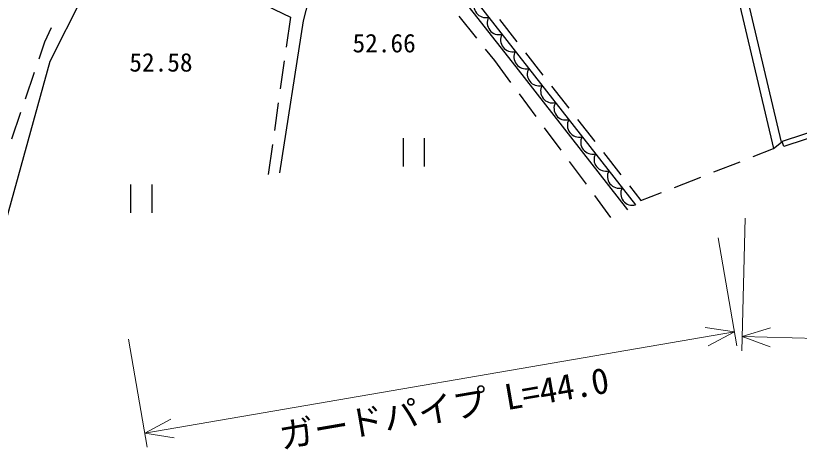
# Model space of a CAD drawing. Units: millimetres, scale not verified. Extents: x 40000 to 680000, y 20000 to 380000.
# Drawn here: x 318807 to 374468, y 246518 to 277356 of the extents above; entities that cross this region are included whole.
import ezdxf
from ezdxf.enums import TextEntityAlignment as Align

# ---------------------------------------------------------------- set-up
doc = ezdxf.new("R2010")
doc.units = ezdxf.units.MM
doc.header["$LTSCALE"] = 1000
doc.layers.add('M-BGD', color=7, linetype='Continuous', lineweight=25)
doc.layers.add('M-STR-HTXT', color=7, linetype='Continuous', lineweight=13)
doc.styles.add('ＭＳ ゴシック', font='')
doc.styles.get('ＭＳ ゴシック').set_extended_font_data('MS Gothic')

msp = doc.modelspace()

# ---------------------------------------------------------------- linework, layer by layer
at = {"layer": 'M-BGD'}
for p, q in [((340077, 293019), (362829, 263894)), ((336602, 278088), (338334, 277257)), ((338334, 277257), (338029, 275125)), ((350290, 277323), (351538, 275760)), ((353162, 277073), (354393, 275497)), ((321324, 276480), (320863, 275478)), ((320863, 275478), (320447, 274258)), ((352162, 274978), (352815, 274161)), ((355009, 274709), (356241, 273134)), ((337887, 274135), (337604, 272155)), ((352815, 274161), (353965, 272606)), ((320124, 273311), (319479, 271418)), ((356857, 272346), (358088, 270770)), ((354560, 271802), (355749, 270195)), ((337463, 271165), (337180, 269185)), ((319156, 270471), (318511, 268578)), ((358704, 269982), (359936, 268407)), ((356344, 269391), (357534, 267783)), ((346330, 268636), (346330, 266636)), ((347830, 268636), (347830, 266636)), ((373366, 268061), (373250, 268415)), ((337038, 268195), (336733, 266063)), ((371188, 267337), (372641, 267907)), ((360552, 267619), (361784, 266043)), ((358129, 266979), (359318, 265371)), ((368395, 266240), (370257, 266971)), ((365603, 265144), (367464, 265875)), ((326969, 265346), (326969, 263346)), ((328469, 265346), (328469, 263346)), ((362400, 265255), (363218, 264208)), ((359913, 264568), (361063, 263013)), ((363218, 264208), (364672, 264779))]:
    msp.add_line(p, q, dxfattribs=at)
for points in [[(366670, 293253), (372641, 267907), (373213, 268364), (366320, 297560), (366493, 297829), (366893, 298229), (367160, 298236)], [(420721, 296670), (421003, 296605), (404360, 278177), (389756, 273440), (373366, 268061)], [(419808, 295838), (404271, 278634), (389640, 273795), (373250, 268415)], [(339074, 292180), (339556, 292592), (343565, 287597), (342328, 287330), (342476, 286916), (343780, 287190), (354337, 273725), (362271, 263540)], [(337573, 266180), (339250, 276990), (340416, 281506), (343076, 285820), (343397, 285954)], [(317821, 261674), (321255, 274112), (325853, 283245)]]:
    msp.add_lwpolyline(points, dxfattribs=at)
for centre in [(352197, 278061), (353145, 276847), (354093, 275634), (355041, 274420), (355989, 273207), (356937, 271993), (357885, 270780), (358833, 269566), (359781, 268353), (360729, 267139), (361677, 265926), (362625, 264712)]:
    msp.add_arc(centre, 843, 151.9987, 283.9953, dxfattribs=at)
at = {"layer": 'M-STR-HTXT'}
for p, q in [((370610, 262947), (370381, 253534)), ((368704, 261563), (370026, 253888)), ((369856, 254873), (367772, 255191)), ((370405, 254533), (372421, 255151)), ((327971, 247660), (369856, 254873)), ((369856, 254873), (367998, 253877)), ((370405, 254533), (413819, 253476)), ((370405, 254533), (372389, 253818)), ((326819, 254350), (328141, 246675)), ((327971, 247660), (329829, 248657)), ((327971, 247660), (330056, 247343))]:
    msp.add_line(p, q, dxfattribs=at)

# ---------------------------------------------------------------- texts
at = {"layer": 'M-BGD', "style": 'ＭＳ ゴシック'}
for s, p in [('52.66', (342734, 274346)), ('52.58', (326881, 272982))]:
    msp.add_text(s, height=1320, dxfattribs=at).set_placement(p, align=Align.BOTTOM_LEFT)
at = {"layer": 'M-STR-HTXT', "style": 'ＭＳ ゴシック'}
msp.add_text('ガードパイプ L=44.0', height=1833, rotation=9.771, dxfattribs=at).set_placement((349474, 248015), align=Align.BOTTOM_CENTER)

doc.saveas('drawing.dxf')
